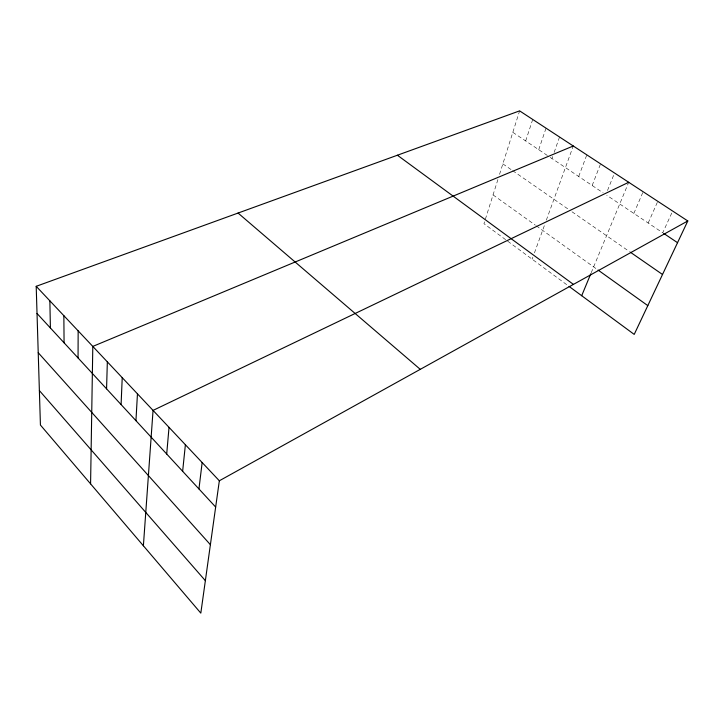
<?xml version="1.0" encoding="UTF-8"?>
<svg xmlns="http://www.w3.org/2000/svg" width="724" height="724" viewBox="0 0 724 724"><rect width="100%" height="100%" fill="white"/><g stroke="black" fill="none" stroke-linecap="round" stroke-linejoin="round"><path stroke-width="0.54" stroke-dasharray="3.62 2.71" d="M497.904 179.552L483.949 223.689L505.995 239.934M499.533 174.375L519.615 110.872M525.678 140.954L532.719 119.451M538.728 149.696L546.032 128.166M551.978 158.565L552.702 156.52M554.141 152.411L559.543 137.008M532.149 259.201L532.909 257.101M534.439 252.893L544.846 224.25M546.33 220.168L573.281 145.995M578.702 176.475L586.811 154.864M592.169 185.498L600.567 163.859M607.499 190.53L614.531 173M591.218 272.74L628.722 182.285M633.844 213.417L643.138 191.724M648.179 223.019L657.781 201.317M671.763 213.028L662.741 232.775L606.766 195.281M512.827 132.338L549.326 156.791M550.213 157.389L603.11 192.828M502.854 163.877L511.778 170.05M512.664 170.674L568.53 209.372M572.014 211.788L629.482 251.599M493.044 194.901L535.38 225.191M536.285 225.843L597.173 269.409M507.705 241.192L567.254 285.075"/><path stroke-width="1.09" d="M78.056 357.946L78.156 330.868M90.581 483.849L92.799 346.416L573.281 145.995M106.564 388.833L107.342 361.855M121.089 404.571L122.229 377.666M135.94 420.671L137.46 393.838M143.388 545.787L153.054 410.399L628.722 182.285M166.701 454.011L169.027 427.359M182.638 471.27L185.389 444.726M198.946 488.944L202.15 462.536M36.2 286.315L219.336 480.781L200.82 613.128L40.426 425.042L36.2 286.315L519.615 110.872L687.8 220.965L634.215 334.407L569.037 286.387M581.698 295.709L590.811 273.717M219.336 480.781L687.8 220.965M663.664 233.39L677.537 242.685M630.405 252.242L662.514 274.487M598.06 270.043L647.808 305.628M397.404 155.226L573.426 284.396M238.069 213.055L420.264 369.34M37.024 313.483L215.662 507.062M38.227 352.724L210.394 544.701M39.377 390.58L205.363 580.666M49.866 300.831L50.399 327.981M63.857 315.673L64.074 342.796"/></g></svg>
